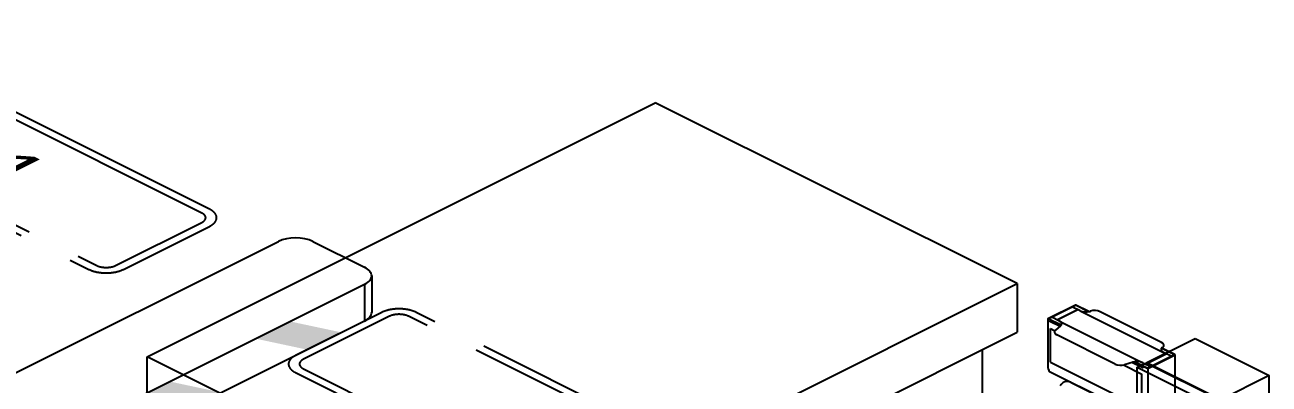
# Model space of a CAD drawing. Header units: millimetres. Extents: x 29838256 to 30236675, y -914750 to -833241.
# Drawn here: x 30044135 to 30049242, y -855762 to -854285 of the extents above; entities that cross this region are included whole.
import ezdxf
from ezdxf.enums import TextEntityAlignment as Align

# ---------------------------------------------------------------- set-up
doc = ezdxf.new("R2010")
doc.units = ezdxf.units.MM
doc.header["$LTSCALE"] = 600
doc.header["$MEASUREMENT"] = 0
doc.linetypes.add('CENTER2', pattern=[1.125, 0.75, -0.125, 0.125, -0.125])
for name, color, linetype in [('Parking-E', 7, 'CONTINUOUS'), ('Parking-S', 3, 'CONTINUOUS'), ('주차-기타', 7, 'CONTINUOUS')]:
    doc.layers.add(name, color=color, linetype=linetype)
doc.styles.add('돋움', font='Dotum.TTF')

msp = doc.modelspace()

# ---------------------------------------------------------------- hatches: boundary and pattern name
at = {"layer": 'Parking-E', "ltscale": 2}
for points in [[(30045224.66083525, -855504.2421514159), (30045435.06688667, -855549.064067313), (30045293.62201552, -855619.7865028887), (30045083.21596384, -855574.9645871258)], [(30044730.83355175, -855751.1557931639), (30044941.23960317, -855795.977709061), (30044799.79473202, -855866.700144637), (30044589.38868034, -855821.8782288738)]]:
    msp.add_hatch(color=3, dxfattribs=at).paths.add_polyline_path(points)

# ---------------------------------------------------------------- linework, layer by layer
at = {"layer": 'Parking-E', "color": 4, "extrusion": (0, -0.8660254037844386, 0.5000000000000002)}
for p, q in [((30044636.39505214, -855648.9598676973, -9496.904828342793), (30046722.70690693, -854605.8039403304, -7690.105761927101)), ((30048207.87805717, -855348.3895137765, -9293.047229847185), (30046722.70690693, -854605.8039403304, -8006.85128767132)), ((30046121.56620172, -856391.545441985, -11099.84629772085), (30048207.87805583, -855348.389515079, -9293.047232102736)), ((30046121.56620172, -856591.5786974583, -11099.8462977209), (30048207.87805583, -855548.422769916, -9293.047231000906)), ((30046121.56620306, -856391.545441319, -11303.46842040497), (30044636.3950523, -855648.9598676168, -9542.1541890559))]:
    msp.add_line(p, q, dxfattribs=at)
at = {"layer": 'Parking-E', "extrusion": (0, -0.8660254037844386, 0.5000000000000002)}
for p, q in [((30041992.88397012, -856766.5184054615, -7938.173143413563), (30045175.3935768, -855175.2636021222, -5182.038976241925)), ((30045316.8384482, -855175.2636021222, -5182.038976241896), (30045529.00575532, -855281.3472556783, -5365.781254053383)), ((30045529.00575532, -855352.069691382, -5488.276105927689), (30042346.49614864, -856943.3244947215, -8244.410273099193)), ((30045529.00575532, -855502.0946329869, -5488.276105927689), (30042346.49614864, -857093.3494363263, -8244.410273099185))]:
    msp.add_line(p, q, dxfattribs=at)
at = {"layer": 'Parking-E'}
for p, q in [((30045558.29994735, -855316.7084735302, -5427.028679990529), (30045558.29994735, -855466.7334151352, -5427.028679990529)), ((30045529.00575532, -855352.069691382, -5488.276105927678), (30045529.00575532, -855502.0946329869, -5488.276105927675))]:
    msp.add_line(p, q, dxfattribs=at)
at = {"layer": 'Parking-E', "color": 4}
for p, q in [((30048207.87805583, -855348.3895144428, -9293.047231000906), (30048207.87805583, -855548.422769916, -9293.047231000906)), ((30048066.15685815, -857478.1710531411, -9170.791686535544), (30048066.15685815, -855619.2833687459, -9170.791686535544)), ((30044636.39505214, -855848.9931231705, -9496.904828342793), (30044636.39505214, -855648.9598676973, -9496.904828342793))]:
    msp.add_line(p, q, dxfattribs=at)
at = {"layer": 'Parking-E', "color": 3, "extrusion": (5.551115123125782e-17, -0.8660254037844387, 0.4999999999999999)}
for p, q in [((30048740.82975146, -855672.3465971602, -8017.878220819407), (30048938.3880281, -855573.5674588364, -7846.787734514772)), ((30048701.4678685, -855692.0275386403, -8051.966611403985), (30048738.8294189, -855673.3467634376, -8019.61055962818)), ((30049044.93622498, -855824.3998339241, -8281.242152349832), (30049240.49416907, -855726.6208618773, -8111.884004852693))]:
    msp.add_line(p, q, dxfattribs=at)
at = {"layer": 'Parking-E', "color": 3, "extrusion": (0, -0.8660254037844386, 0.5000000000000002)}
for p, q in [((30048938.3880281, -855573.5674588364, -7846.787734514902), (30049242.49450163, -855725.6206955998, -8110.151666044309)), ((30048736.82908634, -855674.3469297149, -8023.075237243837), (30049040.93555988, -855826.4001664782, -8286.439168773246)), ((30048738.8294189, -855673.3467634374, -8023.075237243837), (30049042.93589243, -855825.4000002008, -8286.439168773246)), ((30048740.82975145, -855672.3465971597, -8021.342898435195), (30049044.93622498, -855824.3998339231, -8284.706829964603)), ((30048701.4678685, -855692.0275386405, -8051.96661140439), (30048998.67405185, -855840.6306303157, -8309.354716347665))]:
    msp.add_line(p, q, dxfattribs=at)
at = {"layer": 'Parking-E', "color": 3}
for p, q in [((30048701.4678685, -856757.2046240353, -8051.966611403926), (30048701.4678685, -855692.0275386403, -8051.966611404044)), ((30049242.49450163, -856790.7977809958, -8110.151666044834), (30049242.49450163, -855725.6206956003, -8110.151666044891))]:
    msp.add_line(p, q, dxfattribs=at)
at = {"layer": 'Parking-E', "color": 3, "extrusion": (3.596714474285057e-14, -0.8660254037844386, 0.5000000000000002)}
for p, q in [((30048420.01340585, -855751.0915378, -8220.016986632942), (30048421.09714026, -855750.549670597, -8219.078445106144)), ((30048565.1492217, -855822.5291186655, -8456.514725562663), (30048426.00877391, -855753.111549097, -8313.747982359004))]:
    msp.add_line(p, q, dxfattribs=at)
at = {"layer": 'Parking-E', "extrusion": (0, -0.8660254037844387, 0.5000000000000002)}
for centre, start, end in [((30045246.1160125, -432146.1316335918, 738012.4834793711), 45.0000000385835, 134.9999999614165), ((30045458.28331961, -432358.298940704, 738012.4834793708), 314.9999999614165, 45.0000000385835), ((30045458.28331961, -432433.3114115063, 738142.408890002), 314.9999999614165, 0)]:
    msp.add_arc(centre, 100.0166277366123, start, end, dxfattribs=at)
at = {"layer": 'Parking-E', "color": 3}
msp.add_arc((30048413.19974512, -855781.2214909774, -8280.648844927533), 30.89077614753555, 61.46813923183728, 155.872772804591, dxfattribs=at)
at = {"layer": 'Parking-S', "color": 0, "linetype": 'CENTER2', "ltscale": 3, "extrusion": (0, -0.8660254037844386, 0.5000000000000002)}
for points, elevation in [([(30044538.8988878, -432079.6920005651), (30044892.51106633, -431726.0798220348, 0.4142135623730951), (30044892.51106632, -431584.6349506371), (30043407.33991651, -430099.4638008748, 0.4142135623730951), (30043265.89504511, -430099.4638008749), (30042912.28286659, -430453.075979395, 0.4142135623730951), (30042912.28286658, -430594.5208508027), (30044397.45401638, -432079.6920005754, 0.4142135623730951)], 738142.4088900024), ([(30044507.07379173, -432047.8669045005), (30044860.68597026, -431694.254725968, 0.4142135623730416), (30044860.68597025, -431616.4600467065), (30043375.51482045, -430131.2888969421, 0.4142135623732607), (30043297.72014117, -430131.288896942), (30042944.10796265, -430484.9010754616, 0.4142135623732606), (30042944.10796265, -430562.695754736), (30044429.27911245, -432047.8669045084, 0.4142135623732607)], 738142.4088900025), ([(30046872.73926598, -434413.5323788461), (30047226.35144451, -434059.9202003156, 0.4142135623730951), (30047226.35144449, -433918.4753289184), (30045741.18029469, -432433.3041791558, 0.4142135623730951), (30045599.73542328, -432433.3041791558), (30045246.12324476, -432786.9163576759, 0.4142135623730951), (30045246.12324476, -432928.3612290837), (30046731.29439455, -434413.5323788563, 0.4142135623730951)], 738142.4088900023), ([(30046840.9141699, -434381.7072827818), (30047194.52634844, -434028.0951042488, 0.4142135623732607), (30047194.52634843, -433950.3004249875), (30045709.35519862, -432465.1292752234, 0.4142135623728223), (30045631.56051935, -432465.1292752229), (30045277.94834083, -432818.7414537423, 0.4142135623730415), (30045277.94834083, -432896.536133017), (30046763.11949062, -434381.7072827894, 0.4142135623728224)], 738142.4088900025)]:
    msp.add_lwpolyline(points, format="xyb", close=True, dxfattribs=dict(at, elevation=elevation))
at = {"layer": '주차-기타', "color": 3, "extrusion": (-2.490954491285446e-17, -0.8660254037844385, 0.5000000000000002)}
for p, q in [((30048334.39719866, -855492.389687538, -8373.901789190588), (30048447.55309578, -855435.8117389743, -8275.905907689485)), ((30048744.02154626, -855697.2018613343, -8728.646880213793), (30048857.17744339, -855640.6239127703, -8630.650998712968)), ((30048857.17744339, -855841.575214546, -8514.631710538592), (30048857.17744339, -855640.6239127703, -8630.650998712877))]:
    msp.add_line(p, q, dxfattribs=at)
at = {"layer": '주차-기타', "color": 3, "extrusion": (0, -0.8660254037844385, 0.5000000000000002)}
for p, q in [((30048335.52875764, -855492.955467021, -8374.881748000818), (30048447.55309579, -855436.9432979432, -8277.865825316374)), ((30048336.09453712, -855493.2383567638, -8375.371727408356), (30048448.11887528, -855437.2261876861, -8278.35580472391)), ((30048347.97590632, -855485.6003337076, -8362.14228340597), (30048432.84282916, -855443.1668722853, -8288.645372281351)), ((30048349.10746529, -855486.1661131934, -8363.12224222095), (30048433.97438814, -855443.7326517709, -8289.625331096333)), ((30048370.60708575, -855496.9159234202, -8381.741459705781), (30048455.47400859, -855454.4824619979, -8308.244548581257)), ((30048371.73864472, -855497.4817029058, -8382.721418520856), (30048456.60556756, -855455.0482414835, -8309.224507396239)), ((30048466.7895983, -855460.1402568542, -8318.044136731161), (30048432.84282916, -855443.1668722853, -8288.645372281351)), ((30048501.11012451, -855463.721812305, -8324.247572741864), (30048448.11887528, -855437.2261876861, -8278.35580472391)), ((30048501.91375027, -855463.5578456972, -8323.963574246738), (30048448.68465476, -855436.9432979432, -8277.865825316374)), ((30048466.7895983, -855460.1402568542, -8318.044136731161), (30048808.52040762, -855631.005661515, -8613.991698859501)), ((30048505.90698825, -855462.5409478599, -8322.202255526016), (30048509.49413099, -855461.4630610846, -8320.335300866873)), ((30048801.07341715, -855590.0947001982, -8543.131835271979), (30048548.61152094, -855463.8637520904, -8324.493419661818)), ((30048388.75785314, -855520.1357942603, -8421.959455746166), (30048335.52875764, -855493.5212465066, -8375.861706815895)), ((30048389.08578636, -855519.7339813826, -8421.263495426309), (30048336.09453712, -855493.2383567638, -8375.371727408356)), ((30048348.25879607, -855499.8862657198, -8386.886243484501), (30048342.03522172, -855502.9980528908, -8392.27601696704)), ((30048384.46868314, -855524.7805630879, -8430.004431344327), (30048342.03522172, -855503.5638323764, -8393.255975782018)), ((30048348.82457555, -855500.1691554625, -8387.376222892037), (30048342.6010012, -855503.2809426336, -8392.765996374485)), ((30048385.03446263, -855524.4976733449, -8429.514451936788), (30048342.6010012, -855503.2809426336, -8392.765996374485)), ((30048381.92267546, -855502.5737182766, -8391.541047855779), (30048347.97590632, -855485.6003337076, -8362.14228340597)), ((30048386.72405747, -855522.1324132507, -8425.417701280452), (30048365.63460869, -855539.6785193869, -8455.808448583528)), ((30048381.92267546, -855502.5737182766, -8391.541047855779), (30048723.65348478, -855673.4391229373, -8687.488609984113)), ((30048384.46868314, -855524.7805630879, -8430.004431344327), (30048385.03446263, -855524.4976733449, -8429.514451936788)), ((30048344.37939768, -855532.9074919972, -8362.52017202664), (30048363.11883318, -855542.277209748, -8378.748999223242)), ((30048610.32649261, -855679.1824653149, -8697.436370787016), (30048370.4359907, -855559.237214361, -8489.6851020082)), ((30048854.34854596, -855640.3410230281, -8630.161019306921), (30048801.35729672, -855613.8453984093, -8584.269251288968)), ((30048854.91432545, -855640.0581332853, -8629.671039899384), (30048801.68522994, -855613.4435855313, -8583.57329096911)), ((30048803.71902561, -855611.4469665409, -8580.115045434826), (30048805.87479916, -855609.6533951721, -8577.00848869665)), ((30048842.46717676, -855647.9790460839, -8643.390463309308), (30048808.52040762, -855631.005661515, -8613.991698859501)), ((30048344.37939768, -855671.197774871, -8243.511438500138), (30048720.41382771, -855859.2149898809, -8569.166807594875)), ((30048644.24650184, -855682.8410440764, -8622.212701986551), (30048720.41382771, -855720.9247070077, -8688.175541121562)), ((30048684.53609483, -855671.0384319318, -8683.330491189168), (30048649.44388255, -855681.5831563205, -8701.594489581868)), ((30048679.80557464, -855671.8832293521, -8684.7937232428), (30048679.23979516, -855672.1661190948, -8685.283702650338)), ((30048721.67325658, -855693.382849806, -8722.032158212647), (30048679.23979516, -855672.1661190948, -8685.283702650338)), ((30048722.23903606, -855693.0999600631, -8721.542178805108), (30048679.80557464, -855671.8832293521, -8684.7937232428)), ((30048741.75842832, -855696.6360818483, -8727.66692139881), (30048688.52933281, -855670.0215340944, -8681.569172468535)), ((30048742.3242078, -855696.3531921055, -8727.176941991367), (30048689.33295857, -855669.8575674869, -8681.285173973412)), ((30048723.65348478, -855673.4391229373, -8687.488609984022), (30048757.60025392, -855690.4125075064, -8716.887374433925)), ((30048733.83751552, -855678.531138308, -8696.308239319042), (30048818.70443837, -855636.0976768858, -8622.811328194422)), ((30048734.96907449, -855679.0969177936, -8697.28819813402), (30048819.83599734, -855636.6634563714, -8623.791287009404)), ((30048742.3242078, -855696.3531921055, -8727.176941991367), (30048854.34854596, -855640.3410230281, -8630.161019306921)), ((30048742.88998729, -855696.6360818483, -8727.66692139881), (30048854.91432545, -855640.6239127708, -8630.650998714365)), ((30048756.46869494, -855689.8467280208, -8715.907415618944), (30048841.33561779, -855647.4132665982, -8642.410504494326)), ((30048757.60025392, -855690.4125075064, -8716.887374433925), (30048842.46717676, -855647.9790460839, -8643.390463309308)), ((30048722.23903606, -855693.0999600631, -8721.542178805108), (30048728.46261041, -855689.9881728921, -8716.152405322668)), ((30048722.80481555, -855693.382849806, -8722.032158212647), (30048729.02838989, -855690.271062635, -8716.64238473011))]:
    msp.add_line(p, q, dxfattribs=at)
at = {"layer": '주차-기타', "color": 3, "extrusion": (-1.03405782200805e-17, -0.8660254037844386, 0.5000000000000003)}
for p, q in [((30048447.55309578, -855435.8117389743, -8275.905907689485), (30048502.69961545, -855463.3849988085, -8323.664194652361)), ((30048334.39719866, -855492.389687538, -8373.901789190682), (30048334.39719866, -855693.3409893139, -8257.882501016213)), ((30048802.03092372, -855613.0506529365, -8582.892711750275), (30048857.17744339, -855640.6239127703, -8630.650998712877)), ((30048744.02154626, -855697.201861334, -8728.64688021398), (30048689.33295856, -855669.8575674869, -8681.285173973789)), ((30048345.71278837, -855712.8574946388, -8259.680758949144), (30048732.70595639, -855906.354078721, -8594.826673670768)), ((30048744.02154626, -855697.201861334, -8728.64688021398), (30048744.02154626, -855908.6976140838, -8606.539750431484))]:
    msp.add_line(p, q, dxfattribs=at)
at = {"layer": '주차-기타', "color": 3}
for p, q in [((30048344.37939768, -855671.197774871, -8243.511438500138), (30048344.37939768, -855532.9074919972, -8243.511438500138)), ((30048720.41382771, -855859.2149898809, -8569.166807594875), (30048720.41382771, -855720.9247070077, -8569.166807594875))]:
    msp.add_line(p, q, dxfattribs=at)
at = {"layer": '주차-기타', "color": 3, "extrusion": (0, -0.8660254037844387, 0.5000000000000003)}
for centre, radius, start, end in [((30048448.11887528, -434887.8795223015, 736691.1913190706), 0.8001330218928984, 45.0000000385835, 134.9999999614165), ((30048489.42077773, -434911.0764812122, 736691.1913190704), 32.00532087571595, 225.0000000385835, 301.0047027842455), ((30048525.98034151, -434963.7858305347, 736691.1913190704), 32.00532087571595, 45.0000000385835, 121.0047027842455), ((30048336.09453712, -434999.9038604563, 736691.1913190703), 0.8001330218928984, 134.9999999614165, 225.0000000385835), ((30048342.6010012, -435019.989032196, 736691.1913190699), 0.8001330218928986, 134.9999999614165, 225.0000000385835), ((30048359.29149603, -435041.2057629074, 736691.19131907), 32.00532087571595, 328.9952972874548, 45.0000000385835), ((30048393.06717013, -435109.2703962259, 736691.1913190706), 32.00532087571595, 148.9952972874548, 225.0000000385835), ((30048831.15158705, -435252.8072905337, 736691.1913190703), 32.00532087571594, 148.9952972874548, 225.0000000385835), ((30048778.44223772, -435216.2477267504, 736691.19131907), 32.00532087571595, 328.9952972874548, 45.0000000385835), ((30048632.95767203, -435349.1608981332, 736691.1913190702), 32.00532087571594, 225.0000000385835, 301.0047027842455), ((30048701.02230535, -435382.936572229, 736691.1913190704), 32.00532087571594, 45.0000000385835, 121.0047027842455), ((30048854.34854596, -435294.1091929851, 736691.1913190704), 0.8001330218928984, 314.9999999614165, 45.0000000385835), ((30048722.23903606, -435399.6270670551, 736691.19131907), 0.8001330218928986, 225.0000000385835, 314.9999999614165), ((30048742.3242078, -435406.1335311399, 736691.1913190703), 0.8001330218928984, 225.0000000385835, 314.9999999614165)]:
    msp.add_arc(centre, radius, start, end, dxfattribs=at)
at = {"layer": '주차-기타', "color": 3, "extrusion": (0.707106781319494, 0.3535533905268498, 0.6123724355806311)}
msp.add_arc((-14203389.17288239, -16230350.11542395, 20939790.83803709), 16.00266043785797, 50.76847952589227, 140.768479521974, dxfattribs=at)

# ---------------------------------------------------------------- texts
at = {"layer": 'Parking-S', "color": 7, "extrusion": (0, -0.8660254037844386, 0.5000000000000002), "style": '돋움'}
msp.add_text('LC1', height=292.77072, rotation=314.9999999994424, dxfattribs=at).set_placement((30043902.39696646, -431089.5779007096, 738142.4088900022), align=Align.MIDDLE)

doc.saveas('drawing.dxf')
